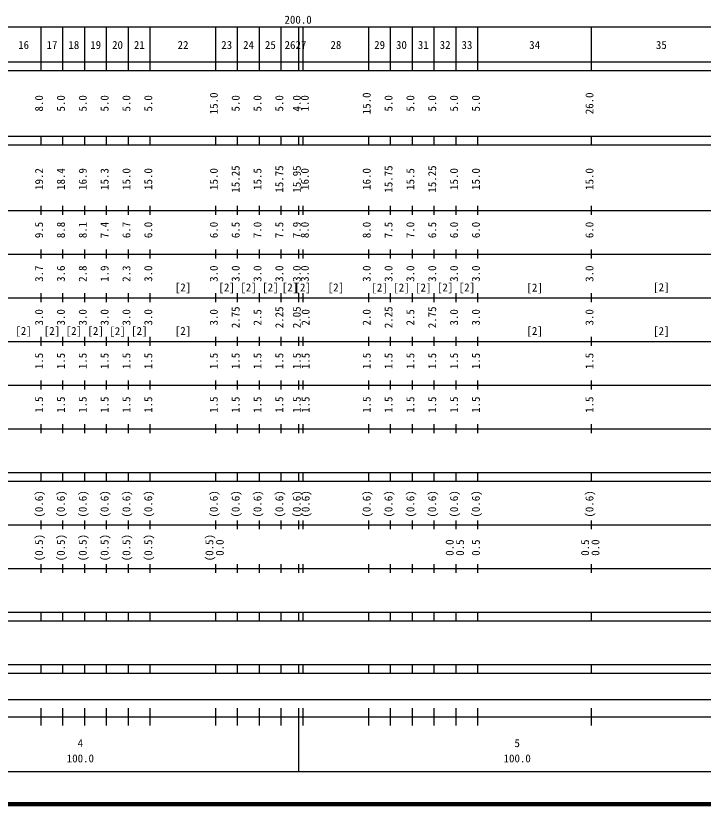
# Model space of a CAD drawing. Units: millimetres on the paper, enlarged 1000 times. Extents: x 40000 to 680000, y 20000 to 380000.
# Drawn here: x 203213 to 360588, y 20000 to 200558 of the extents above; entities that cross this region are included whole.
import ezdxf
from ezdxf.enums import TextEntityAlignment as Align

# ---------------------------------------------------------------- set-up
doc = ezdxf.new("R2010")
doc.units = ezdxf.units.MM
doc.header["$LTSCALE"] = 1000
doc.layers.add('M-TTL', color=2, linetype='Continuous', lineweight=140)
doc.layers.add('M-TTL-BAND', color=7, linetype='Continuous', lineweight=25)
doc.styles.add('ＭＳ ゴシック', font='')
doc.styles.get('ＭＳ ゴシック').set_extended_font_data('MS Gothic')

msp = doc.modelspace()

# ---------------------------------------------------------------- linework, layer by layer
at = {"layer": 'M-TTL'}
msp.add_line((40000, 20000), (680000, 20000), dxfattribs=at)
at = {"layer": 'M-TTL-BAND'}
for p, q in [((68000, 198000), (579000, 198000)), ((209000, 188000), (209000, 198000)), ((214000, 188000), (214000, 198000)), ((219000, 188000), (219000, 198000)), ((224000, 188000), (224000, 198000)), ((229000, 188000), (229000, 198000)), ((234000, 188000), (234000, 198000)), ((249000, 188000), (249000, 198000)), ((254000, 188000), (254000, 198000)), ((259000, 188000), (259000, 198000)), ((264000, 188000), (264000, 198000)), ((268000, 188000), (268000, 198000)), ((269000, 188000), (269000, 198000)), ((284000, 188000), (284000, 198000)), ((289000, 188000), (289000, 198000)), ((294000, 188000), (294000, 198000)), ((299000, 188000), (299000, 198000)), ((304000, 188000), (304000, 198000)), ((309000, 188000), (309000, 198000)), ((335000, 188000), (335000, 198000)), ((40000, 190000), (579000, 190000)), ((40000, 188000), (579000, 188000)), ((40000, 173000), (579000, 173000)), ((209000, 171000), (209000, 173000)), ((214000, 171000), (214000, 173000)), ((219000, 171000), (219000, 173000)), ((224000, 171000), (224000, 173000)), ((229000, 171000), (229000, 173000)), ((234000, 171000), (234000, 173000)), ((249000, 171000), (249000, 173000)), ((254000, 171000), (254000, 173000)), ((259000, 171000), (259000, 173000)), ((264000, 171000), (264000, 173000)), ((268000, 171000), (268000, 173000)), ((269000, 171000), (269000, 173000)), ((284000, 171000), (284000, 173000)), ((289000, 171000), (289000, 173000)), ((294000, 171000), (294000, 173000)), ((299000, 171000), (299000, 173000)), ((304000, 171000), (304000, 173000)), ((309000, 171000), (309000, 173000)), ((335000, 171000), (335000, 173000)), ((40000, 171000), (579000, 171000)), ((40000, 156000), (579000, 156000)), ((209000, 155000), (209000, 157000)), ((214000, 155000), (214000, 157000)), ((219000, 155000), (219000, 157000)), ((224000, 155000), (224000, 157000)), ((229000, 155000), (229000, 157000)), ((234000, 155000), (234000, 157000)), ((249000, 155000), (249000, 157000)), ((254000, 155000), (254000, 157000)), ((259000, 155000), (259000, 157000)), ((264000, 155000), (264000, 157000)), ((268000, 155000), (268000, 157000)), ((269000, 155000), (269000, 157000)), ((284000, 155000), (284000, 157000)), ((289000, 155000), (289000, 157000)), ((294000, 155000), (294000, 157000)), ((299000, 155000), (299000, 157000)), ((304000, 155000), (304000, 157000)), ((309000, 155000), (309000, 157000)), ((335000, 155000), (335000, 157000)), ((209000, 145000), (209000, 147000)), ((214000, 145000), (214000, 147000)), ((219000, 145000), (219000, 147000)), ((224000, 145000), (224000, 147000)), ((229000, 145000), (229000, 147000)), ((234000, 145000), (234000, 147000)), ((249000, 145000), (249000, 147000)), ((254000, 145000), (254000, 147000)), ((259000, 145000), (259000, 147000)), ((264000, 145000), (264000, 147000)), ((268000, 145000), (268000, 147000)), ((269000, 145000), (269000, 147000)), ((284000, 145000), (284000, 147000)), ((289000, 145000), (289000, 147000)), ((294000, 145000), (294000, 147000)), ((299000, 145000), (299000, 147000)), ((304000, 145000), (304000, 147000)), ((309000, 145000), (309000, 147000)), ((335000, 145000), (335000, 147000)), ((46000, 146000), (579000, 146000)), ((52000, 136000), (579000, 136000)), ((209000, 135000), (209000, 137000)), ((214000, 135000), (214000, 137000)), ((219000, 135000), (219000, 137000)), ((224000, 135000), (224000, 137000)), ((229000, 135000), (229000, 137000)), ((234000, 135000), (234000, 137000)), ((249000, 135000), (249000, 137000)), ((254000, 135000), (254000, 137000)), ((259000, 135000), (259000, 137000)), ((264000, 135000), (264000, 137000)), ((268000, 135000), (268000, 137000)), ((269000, 135000), (269000, 137000)), ((284000, 135000), (284000, 137000)), ((289000, 135000), (289000, 137000)), ((294000, 135000), (294000, 137000)), ((299000, 135000), (299000, 137000)), ((304000, 135000), (304000, 137000)), ((309000, 135000), (309000, 137000)), ((335000, 135000), (335000, 137000)), ((209000, 125000), (209000, 127000)), ((214000, 125000), (214000, 127000)), ((219000, 125000), (219000, 127000)), ((224000, 125000), (224000, 127000)), ((229000, 125000), (229000, 127000)), ((234000, 125000), (234000, 127000)), ((249000, 125000), (249000, 127000)), ((254000, 125000), (254000, 127000)), ((259000, 125000), (259000, 127000)), ((264000, 125000), (264000, 127000)), ((268000, 125000), (268000, 127000)), ((269000, 125000), (269000, 127000)), ((284000, 125000), (284000, 127000)), ((289000, 125000), (289000, 127000)), ((294000, 125000), (294000, 127000)), ((299000, 125000), (299000, 127000)), ((304000, 125000), (304000, 127000)), ((309000, 125000), (309000, 127000)), ((335000, 125000), (335000, 127000)), ((46000, 126000), (579000, 126000)), ((52000, 116000), (579000, 116000)), ((209000, 115000), (209000, 117000)), ((214000, 115000), (214000, 117000)), ((219000, 115000), (219000, 117000)), ((224000, 115000), (224000, 117000)), ((229000, 115000), (229000, 117000)), ((234000, 115000), (234000, 117000)), ((249000, 115000), (249000, 117000)), ((254000, 115000), (254000, 117000)), ((259000, 115000), (259000, 117000)), ((264000, 115000), (264000, 117000)), ((268000, 115000), (268000, 117000)), ((269000, 115000), (269000, 117000)), ((284000, 115000), (284000, 117000)), ((289000, 115000), (289000, 117000)), ((294000, 115000), (294000, 117000)), ((299000, 115000), (299000, 117000)), ((304000, 115000), (304000, 117000)), ((309000, 115000), (309000, 117000)), ((335000, 115000), (335000, 117000)), ((209000, 105000), (209000, 107000)), ((214000, 105000), (214000, 107000)), ((219000, 105000), (219000, 107000)), ((224000, 105000), (224000, 107000)), ((229000, 105000), (229000, 107000)), ((234000, 105000), (234000, 107000)), ((249000, 105000), (249000, 107000)), ((254000, 105000), (254000, 107000)), ((259000, 105000), (259000, 107000)), ((264000, 105000), (264000, 107000)), ((268000, 105000), (268000, 107000)), ((269000, 105000), (269000, 107000)), ((284000, 105000), (284000, 107000)), ((289000, 105000), (289000, 107000)), ((294000, 105000), (294000, 107000)), ((299000, 105000), (299000, 107000)), ((304000, 105000), (304000, 107000)), ((309000, 105000), (309000, 107000)), ((335000, 105000), (335000, 107000)), ((46000, 106000), (579000, 106000)), ((40000, 96000), (579000, 96000)), ((209000, 94000), (209000, 96000)), ((214000, 94000), (214000, 96000)), ((219000, 94000), (219000, 96000)), ((224000, 94000), (224000, 96000)), ((229000, 94000), (229000, 96000)), ((234000, 94000), (234000, 96000)), ((249000, 94000), (249000, 96000)), ((254000, 94000), (254000, 96000)), ((259000, 94000), (259000, 96000)), ((264000, 94000), (264000, 96000)), ((268000, 94000), (268000, 96000)), ((269000, 94000), (269000, 96000)), ((284000, 94000), (284000, 96000)), ((289000, 94000), (289000, 96000)), ((294000, 94000), (294000, 96000)), ((299000, 94000), (299000, 96000)), ((304000, 94000), (304000, 96000)), ((309000, 94000), (309000, 96000)), ((335000, 94000), (335000, 96000)), ((40000, 94000), (579000, 94000)), ((209000, 83000), (209000, 85000)), ((214000, 83000), (214000, 85000)), ((219000, 83000), (219000, 85000)), ((224000, 83000), (224000, 85000)), ((229000, 83000), (229000, 85000)), ((234000, 83000), (234000, 85000)), ((249000, 83000), (249000, 85000)), ((254000, 83000), (254000, 85000)), ((259000, 83000), (259000, 85000)), ((264000, 83000), (264000, 85000)), ((268000, 83000), (268000, 85000)), ((269000, 83000), (269000, 85000)), ((284000, 83000), (284000, 85000)), ((289000, 83000), (289000, 85000)), ((294000, 83000), (294000, 85000)), ((299000, 83000), (299000, 85000)), ((304000, 83000), (304000, 85000)), ((309000, 83000), (309000, 85000)), ((335000, 83000), (335000, 85000)), ((49000, 84000), (579000, 84000)), ((209000, 73000), (209000, 75000)), ((214000, 73000), (214000, 75000)), ((219000, 73000), (219000, 75000)), ((224000, 73000), (224000, 75000)), ((229000, 73000), (229000, 75000)), ((234000, 73000), (234000, 75000)), ((249000, 73000), (249000, 75000)), ((254000, 73000), (254000, 75000)), ((259000, 73000), (259000, 75000)), ((264000, 73000), (264000, 75000)), ((268000, 73000), (268000, 75000)), ((269000, 73000), (269000, 75000)), ((284000, 73000), (284000, 75000)), ((289000, 73000), (289000, 75000)), ((294000, 73000), (294000, 75000)), ((299000, 73000), (299000, 75000)), ((304000, 73000), (304000, 75000)), ((309000, 73000), (309000, 75000)), ((335000, 73000), (335000, 75000)), ((40000, 74000), (579000, 74000)), ((40000, 64000), (579000, 64000)), ((209000, 62000), (209000, 64000)), ((214000, 62000), (214000, 64000)), ((219000, 62000), (219000, 64000)), ((224000, 62000), (224000, 64000)), ((229000, 62000), (229000, 64000)), ((234000, 62000), (234000, 64000)), ((249000, 62000), (249000, 64000)), ((254000, 62000), (254000, 64000)), ((259000, 62000), (259000, 64000)), ((264000, 62000), (264000, 64000)), ((268000, 62000), (268000, 64000)), ((269000, 62000), (269000, 64000)), ((284000, 62000), (284000, 64000)), ((289000, 62000), (289000, 64000)), ((294000, 62000), (294000, 64000)), ((299000, 62000), (299000, 64000)), ((304000, 62000), (304000, 64000)), ((309000, 62000), (309000, 64000)), ((335000, 62000), (335000, 64000)), ((40000, 62000), (579000, 62000)), ((40000, 52000), (579000, 52000)), ((209000, 50000), (209000, 52000)), ((214000, 50000), (214000, 52000)), ((219000, 50000), (219000, 52000)), ((224000, 50000), (224000, 52000)), ((229000, 50000), (229000, 52000)), ((234000, 50000), (234000, 52000)), ((249000, 50000), (249000, 52000)), ((254000, 50000), (254000, 52000)), ((259000, 50000), (259000, 52000)), ((264000, 50000), (264000, 52000)), ((268000, 50000), (268000, 52000)), ((269000, 50000), (269000, 52000)), ((284000, 50000), (284000, 52000)), ((289000, 50000), (289000, 52000)), ((294000, 50000), (294000, 52000)), ((299000, 50000), (299000, 52000)), ((304000, 50000), (304000, 52000)), ((309000, 50000), (309000, 52000)), ((335000, 50000), (335000, 52000)), ((40000, 50000), (579000, 50000)), ((71000, 44000), (562000, 44000)), ((209000, 38000), (209000, 42000)), ((214000, 38000), (214000, 42000)), ((219000, 38000), (219000, 42000)), ((224000, 38000), (224000, 42000)), ((229000, 38000), (229000, 42000)), ((234000, 38000), (234000, 42000)), ((249000, 38000), (249000, 42000)), ((254000, 38000), (254000, 42000)), ((259000, 38000), (259000, 42000)), ((264000, 38000), (264000, 42000)), ((268000, 27500), (268000, 42000)), ((269000, 38000), (269000, 42000)), ((284000, 38000), (284000, 42000)), ((289000, 38000), (289000, 42000)), ((294000, 38000), (294000, 42000)), ((299000, 38000), (299000, 42000)), ((304000, 38000), (304000, 42000)), ((309000, 38000), (309000, 42000)), ((335000, 38000), (335000, 42000)), ((40000, 40000), (579000, 40000)), ((68000, 27500), (579000, 27500))]:
    msp.add_line(p, q, dxfattribs=at)

# ---------------------------------------------------------------- texts
at = {"layer": 'M-TTL-BAND', "style": 'ＭＳ ゴシック'}
for s, p in [('200.0', (267844, 198195)), ('16', (205000, 192405)), ('17', (211500, 192405)), ('18', (216500, 192405)), ('19', (221500, 192405)), ('20', (226500, 192405)), ('21', (231500, 192405)), ('22', (241500, 192405)), ('23', (251500, 192405)), ('24', (256500, 192405)), ('25', (261500, 192405)), ('26', (266000, 192405)), ('27', (268500, 192405)), ('28', (276500, 192405)), ('29', (286500, 192405)), ('30', (291500, 192405)), ('31', (296500, 192405)), ('32', (301500, 192405)), ('33', (306500, 192405)), ('34', (322000, 192405)), ('35', (351000, 192405)), ('[2]', (241500, 136890)), ('[2]', (251500, 136890)), ('[2]', (256500, 136890)), ('[2]', (261500, 136890)), ('[2]', (266000, 136890)), ('[2]', (268900, 136882)), ('[2]', (276500, 136890)), ('[2]', (286500, 136856)), ('[2]', (291500, 136856)), ('[2]', (296500, 136856)), ('[2]', (301500, 136890)), ('[2]', (306500, 136890)), ('[2]', (322000, 136856)), ('[2]', (351000, 136930)), ('[2]', (205000, 126925)), ('[2]', (211500, 126925)), ('[2]', (216500, 126925)), ('[2]', (221500, 126925)), ('[2]', (226500, 126873)), ('[2]', (231500, 126925)), ('[2]', (241500, 126925)), ('[2]', (322000, 126921)), ('[2]', (351000, 126894)), ('4', (218000, 32523)), ('5', (318000, 32523)), ('100.0', (218000, 29033)), ('100.0', (318000, 29033))]:
    msp.add_text(s, height=1833, dxfattribs=at).set_placement(p, align=Align.BOTTOM_CENTER)
for s, p in [('15.0', (250000, 180500)), ('15.0', (285000, 180500)), ('26.0', (336000, 180500)), ('8.0', (210000, 180500)), ('5.0', (215000, 180500)), ('5.0', (220000, 180500)), ('5.0', (225000, 180500)), ('5.0', (230000, 180500)), ('5.0', (235000, 180500)), ('5.0', (255000, 180500)), ('5.0', (260000, 180500)), ('5.0', (265000, 180500)), ('4.0', (269000, 180500)), ('1.0', (270836, 180500)), ('5.0', (290000, 180500)), ('5.0', (295000, 180500)), ('5.0', (300000, 180500)), ('5.0', (305000, 180500)), ('5.0', (310000, 180500)), ('15.25', (255000, 163174)), ('15.75', (265000, 163174)), ('15.95', (269000, 163174)), ('15.75', (290000, 163174)), ('15.25', (300000, 163174)), ('19.2', (210000, 163174)), ('18.4', (215000, 163174)), ('16.9', (220000, 163174)), ('15.3', (225000, 163174)), ('15.0', (230000, 163174)), ('15.0', (235000, 163174)), ('15.0', (250000, 163174)), ('15.5', (260000, 163174)), ('16.0', (270836, 163174)), ('16.0', (285000, 163174)), ('15.5', (295000, 163174)), ('15.0', (305000, 163174)), ('15.0', (310000, 163174)), ('15.0', (336000, 163174)), ('9.5', (210000, 151500)), ('8.8', (215000, 151500)), ('8.1', (220000, 151500)), ('7.4', (225000, 151500)), ('6.7', (230000, 151500)), ('6.0', (235000, 151500)), ('6.0', (250000, 151500)), ('6.5', (255000, 151500)), ('7.0', (260000, 151500)), ('7.5', (265000, 151500)), ('7.9', (269000, 151500)), ('8.0', (270836, 151500)), ('8.0', (285000, 151500)), ('7.5', (290000, 151500)), ('7.0', (295000, 151500)), ('6.5', (300000, 151500)), ('6.0', (305000, 151500)), ('6.0', (310000, 151500)), ('6.0', (336000, 151500)), ('3.7', (210000, 141500)), ('3.6', (215000, 141500)), ('2.8', (220000, 141500)), ('1.9', (225000, 141500)), ('2.3', (230000, 141500)), ('3.0', (235000, 141500)), ('3.0', (250000, 141500)), ('3.0', (255000, 141500)), ('3.0', (260000, 141500)), ('3.0', (265000, 141500)), ('3.0', (269000, 141500)), ('3.0', (270836, 141500)), ('3.0', (285000, 141500)), ('3.0', (290000, 141500)), ('3.0', (295000, 141500)), ('3.0', (300000, 141500)), ('3.0', (305000, 141500)), ('3.0', (310000, 141500)), ('3.0', (336000, 141500)), ('2.75', (255000, 131500)), ('2.25', (265000, 131500)), ('2.05', (269000, 131500)), ('2.25', (290000, 131500)), ('2.75', (300000, 131500)), ('3.0', (210000, 131500)), ('3.0', (215000, 131500)), ('3.0', (220000, 131500)), ('3.0', (225000, 131500)), ('3.0', (230000, 131500)), ('3.0', (235000, 131500)), ('3.0', (250000, 131500)), ('2.5', (260000, 131500)), ('2.0', (271016, 131500)), ('2.0', (285000, 131500)), ('2.5', (295000, 131500)), ('3.0', (305000, 131500)), ('3.0', (310000, 131500)), ('3.0', (336000, 131500)), ('1.5', (210000, 121500)), ('1.5', (215000, 121500)), ('1.5', (220000, 121500)), ('1.5', (225000, 121500)), ('1.5', (230000, 121500)), ('1.5', (235000, 121500)), ('1.5', (250000, 121500)), ('1.5', (255000, 121500)), ('1.5', (260000, 121500)), ('1.5', (265000, 121500)), ('1.5', (269000, 121500)), ('1.5', (271016, 121500)), ('1.5', (285000, 121500)), ('1.5', (290000, 121500)), ('1.5', (295000, 121500)), ('1.5', (300000, 121500)), ('1.5', (305000, 121500)), ('1.5', (310000, 121500)), ('1.5', (336000, 121500)), ('1.5', (210000, 111500)), ('1.5', (215000, 111500)), ('1.5', (220000, 111500)), ('1.5', (225000, 111500)), ('1.5', (230000, 111500)), ('1.5', (235000, 111500)), ('1.5', (250000, 111500)), ('1.5', (255000, 111500)), ('1.5', (260000, 111500)), ('1.5', (265000, 111500)), ('1.5', (269000, 111500)), ('1.5', (271016, 111500)), ('1.5', (285000, 111500)), ('1.5', (290000, 111500)), ('1.5', (295000, 111500)), ('1.5', (300000, 111500)), ('1.5', (305000, 111500)), ('1.5', (310000, 111500)), ('1.5', (336000, 111500)), ('(0.6)', (210000, 88764)), ('(0.6)', (215000, 88764)), ('(0.6)', (220000, 88764)), ('(0.6)', (225000, 88764)), ('(0.6)', (230000, 88764)), ('(0.6)', (235000, 88764)), ('(0.6)', (250000, 88764)), ('(0.6)', (255000, 88764)), ('(0.6)', (260000, 88764)), ('(0.6)', (265000, 88764)), ('(0.6)', (269000, 88764)), ('(0.6)', (271016, 88764)), ('(0.6)', (285000, 88764)), ('(0.6)', (290000, 88764)), ('(0.6)', (295000, 88764)), ('(0.6)', (300000, 88764)), ('(0.6)', (305000, 88764)), ('(0.6)', (310000, 88764)), ('(0.6)', (336000, 88764)), ('(0.5)', (210000, 78764)), ('(0.5)', (215000, 78764)), ('(0.5)', (220000, 78764)), ('(0.5)', (225000, 78764)), ('(0.5)', (230000, 78764)), ('(0.5)', (235000, 78764)), ('(0.5)', (249000, 78764)), ('0.0', (251370, 78764)), ('0.0', (304000, 78764)), ('0.5', (306370, 78764)), ('0.5', (310000, 78764)), ('0.5', (335000, 78764)), ('0.0', (337370, 78764))]:
    msp.add_text(s, height=1833, rotation=90, dxfattribs=at).set_placement(p, align=Align.BOTTOM_CENTER)

doc.saveas('drawing.dxf')
